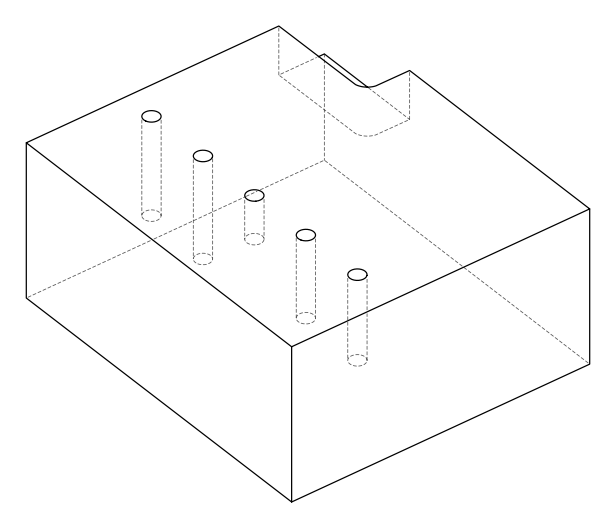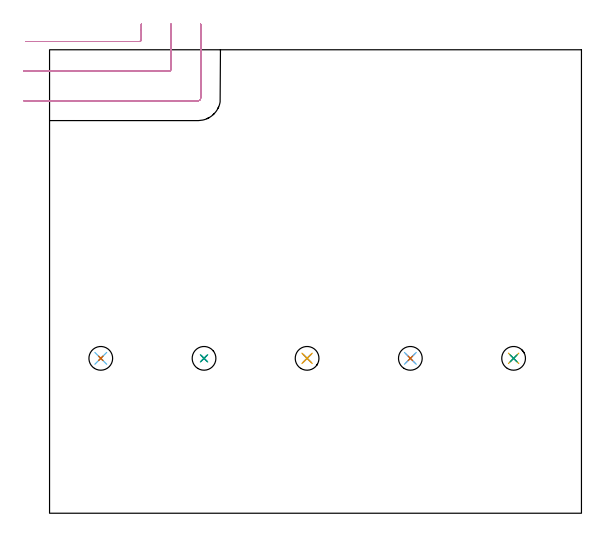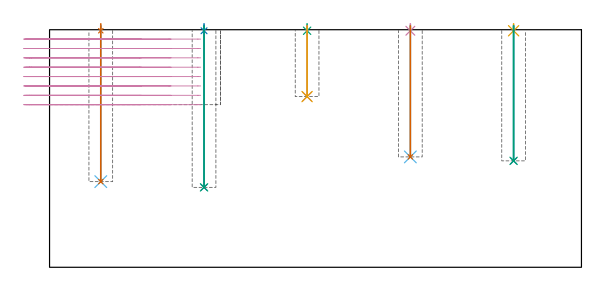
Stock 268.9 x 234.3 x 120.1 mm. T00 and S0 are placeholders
(PLAN: 16 operations, 11 tool changes, 8.1 min)
(1 SPOT_DRILL | STEP1POCKET | NXT0321_9005460120000 | 0.03 min | 2 mm3)
(2 SPOT_DRILL_1 | STEP1POCKET_1 | NXT0321_9005460120000 | 0.03 min | 1 mm3)
(3 SPOT_DRILL_2 | STEP1POCKET_2 | NXT0321_9005460120000 | 0.03 min | 1 mm3)
(4 SPOT_DRILL_3 | STEP1POCKET_3 | NXT0321_9005460120000 | 0.03 min | 1 mm3)
(5 SPOT_DRILL_4 | STEP1POCKET_4 | NXT0321_9005460120000 | 0.03 min | 1 mm3)
(6 DRILL_BLIND_HOLE_INTO_CENTER | STEP1POCKET | NXT0301_042 | 0.32 min | 2992 mm3)
(7 DRILL_TO_ENLARGE_BLIND_HOLE | STEP1POCKET | UGT0301_373 | 0.32 min | 5678 mm3)
(8 DRILL_BLIND_HOLE_INTO_CENTER_1 | STEP1POCKET_1 | NXT0301_042 | 0.33 min | 3107 mm3)
(9 DRILL_TO_ENLARGE_BLIND_HOLE_1 | STEP1POCKET_1 | UGT0301_373 | 0.33 min | 5891 mm3)
(10 DRILL_BLIND_HOLE_INTO_CENTER_2 | STEP1POCKET_2 | NXT0301_042 | 0.14 min | 1297 mm3)
(11 DRILL_TO_ENLARGE_BLIND_HOLE_2 | STEP1POCKET_2 | UGT0301_373 | 0.14 min | 2516 mm3)
(12 DRILL_BLIND_HOLE_INTO_CENTER_3 | STEP1POCKET_3 | NXT0301_042 | 0.27 min | 2501 mm3)
(13 DRILL_TO_ENLARGE_BLIND_HOLE_3 | STEP1POCKET_3 | UGT0301_373 | 0.27 min | 4759 mm3)
(14 DRILL_BLIND_HOLE_INTO_CENTER_4 | STEP1POCKET_4 | NXT0301_042 | 0.27 min | 2578 mm3)
(15 DRILL_TO_ENLARGE_BLIND_HOLE_4 | STEP1POCKET_4 | UGT0301_373 | 0.27 min | 4905 mm3)
(16 MILL_CORNER_NOTCH_RECTANGULAR | CORNER_NOTCH_RECTANGULAR | UGT0201_094 | Follow Part, ap 5, ae 75% | 5.29 min | 116176 mm3)
(TOOL NXT0321_9005460120000 | NC Spot Drill, 142deg, 12mm, Carbide, Uncoated | D12 PA142 FL30 Z2)
(TOOL NXT0301_042 | Carbide Drill 7.1mm [860.1-0710-057A1-MM 2214] | D7.1 PA140 FL85 Z2)
(TOOL UGT0301_373 | Twist Drill Flat Bottom 12 mm | D12 PA180 FL101 Z2)
(TOOL UGT0201_094 | End mill 20 mm | D20 FL38 Z4)
(OP 1 SPOT_DRILL)
G17 G21 G94 G90
T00 M6
G54
G17 G0 G90 X25.9 Y78.3 S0 M3
G43 Z130.1 H0
G94 G81 G98 Z119.575 F250. R123.1
G80
M5
M2
(OP 2 SPOT_DRILL_1)
G17 G21 G94 G90
T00 M6
G54
G17 G0 G90 X78.1 Y78.3 S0 M3
G43 Z130.1 H0
G94 G81 G98 Z119.575 F250. R123.1
G80
M5
M2
(OP 3 SPOT_DRILL_2)
G17 G21 G94 G90
T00 M6
G54
G17 G0 G90 X130.2 Y78.3 S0 M3
G43 Z130.1 H0
G94 G81 G98 Z119.575 F250. R123.1
G80
M5
M2
(OP 4 SPOT_DRILL_3)
G17 G21 G94 G90
T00 M6
G54
G17 G0 G90 X182.4 Y78.3 S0 M3
G43 Z130.1 H0
G94 G81 G98 Z119.575 F250. R123.1
G80
M5
M2
(OP 5 SPOT_DRILL_4)
G17 G21 G94 G90
T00 M6
G54
G17 G0 G90 X234.6 Y78.3 S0 M3
G43 Z130.1 H0
G94 G81 G98 Z119.575 F250. R123.1
G80
M5
M2
(OP 6 DRILL_BLIND_HOLE_INTO_CENTER)
G17 G21 G94 G90
T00 M6
G54
G17 G0 G90 X25.9 Y78.3 S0 M3
G43 Z130.1 H1
G94 G81 G98 Z43.3 F250. R122.1
G80
M5
M2
(OP 7 DRILL_TO_ENLARGE_BLIND_HOLE)
G17 G21 G94 G90
T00 M6
G54
G17 G0 G90 X25.9 Y78.3 S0 M3
G43 Z130.1 H0
G94 G73 G98 Z43.3 F250. Q10.971 R122.1
G80
M5
M2
(OP 8 DRILL_BLIND_HOLE_INTO_CENTER_1)
G17 G21 G94 G90
T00 M6
G54
G17 G0 G90 X78.1 Y78.3 S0 M3
G43 Z130.1 H1
G94 G81 G98 Z40.4 F250. R122.1
G80
M5
M2
(OP 9 DRILL_TO_ENLARGE_BLIND_HOLE_1)
G17 G21 G94 G90
T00 M6
G54
G17 G0 G90 X78.1 Y78.3 S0 M3
G43 Z130.1 H0
G94 G73 G98 Z40.4 F250. Q11.386 R122.1
G80
M5
M2
(OP 10 DRILL_BLIND_HOLE_INTO_CENTER_2)
G17 G21 G94 G90
T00 M6
G54
G17 G0 G90 X130.2 Y78.3 S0 M3
G43 Z130.1 H1
G94 G81 G98 Z86.3 F250. R122.1
G80
M5
M2
(OP 11 DRILL_TO_ENLARGE_BLIND_HOLE_2)
G17 G21 G94 G90
T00 M6
G54
G17 G0 G90 X130.2 Y78.3 S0 M3
G43 Z130.1 H0
G94 G73 G98 Z86.3 F250. Q11.267 R122.1
G80
M5
M2
(OP 12 DRILL_BLIND_HOLE_INTO_CENTER_3)
G17 G21 G94 G90
T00 M6
G54
G17 G0 G90 X182.4 Y78.3 S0 M3
G43 Z130.1 H1
G94 G81 G98 Z55.8 F250. R122.1
G80
M5
M2
(OP 13 DRILL_TO_ENLARGE_BLIND_HOLE_3)
G17 G21 G94 G90
T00 M6
G54
G17 G0 G90 X182.4 Y78.3 S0 M3
G43 Z130.1 H0
G94 G73 G98 Z55.8 F250. Q10.717 R122.1
G80
M5
M2
(OP 14 DRILL_BLIND_HOLE_INTO_CENTER_4)
G17 G21 G94 G90
T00 M6
G54
G17 G0 G90 X234.6 Y78.3 S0 M3
G43 Z130.1 H1
G94 G81 G98 Z53.8 F250. R122.1
G80
M5
M2
(OP 15 DRILL_TO_ENLARGE_BLIND_HOLE_4)
G17 G21 G94 G90
T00 M6
G54
G17 G0 G90 X234.6 Y78.3 S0 M3
G43 Z130.1 H0
G94 G73 G98 Z53.8 F250. Q11.05 R122.1
G80
M5
M2
(OP 16 MILL_CORNER_NOTCH_RECTANGULAR)
G17 G21 G94 G90
T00 M6
G54
G17 G0 G90 X-12.075 Y238.5 S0 M3
G43 Z130.1 H0
Z115.362
G94 G1 X-9.075 F250.
X45.404 F500.
G3 X46.4 Y239.496 R1.
G1 Y244.3
Y247.3 F250.
G0 Z130.1
X-13. Y223.5
Z115.362
G1 X-10.
X60.404 F500.
G3 X61.4 Y224.496 R1.
G1 Y244.3
Y247.3 F250.
G0 Z130.1
X-13. Y208.5
Z115.362
G1 X-10.
X75. F500.
G3 X76.4 Y209.9 R1.4
G1 Y244.3
Y247.3 F250.
G0 Z130.1
X-12.075 Y238.5
Z110.625
G1 X-9.075
X45.404 F500.
G3 X46.4 Y239.496 R1.
G1 Y244.3
Y247.3 F250.
G0 Z130.1
X-13. Y223.5
Z110.625
G1 X-10.
X60.404 F500.
G3 X61.4 Y224.496 R1.
G1 Y244.3
Y247.3 F250.
G0 Z130.1
X-13. Y208.5
Z110.625
G1 X-10.
X75. F500.
G3 X76.4 Y209.9 R1.4
G1 Y244.3
Y247.3 F250.
G0 Z130.1
X-12.075 Y238.5
Z105.887
G1 X-9.075
X45.404 F500.
G3 X46.4 Y239.496 R1.
G1 Y244.3
Y247.3 F250.
G0 Z130.1
X-13. Y223.5
Z105.887
G1 X-10.
X60.404 F500.
G3 X61.4 Y224.496 R1.
G1 Y244.3
Y247.3 F250.
G0 Z130.1
X-13. Y208.5
Z105.887
G1 X-10.
X75. F500.
G3 X76.4 Y209.9 R1.4
G1 Y244.3
Y247.3 F250.
G0 Z130.1
X-12.075 Y238.5
Z101.15
G1 X-9.075
X45.404 F500.
G3 X46.4 Y239.496 R1.
G1 Y244.3
Y247.3 F250.
G0 Z130.1
X-13. Y223.5
Z101.15
G1 X-10.
X60.404 F500.
G3 X61.4 Y224.496 R1.
G1 Y244.3
Y247.3 F250.
G0 Z130.1
X-13. Y208.5
Z101.15
G1 X-10.
X75. F500.
G3 X76.4 Y209.9 R1.4
G1 Y244.3
Y247.3 F250.
G0 Z130.1
X-12.075 Y238.5
Z96.412
G1 X-9.075
X45.404 F500.
G3 X46.4 Y239.496 R1.
G1 Y244.3
Y247.3 F250.
G0 Z130.1
X-13. Y223.5
Z96.412
G1 X-10.
X60.404 F500.
G3 X61.4 Y224.496 R1.
G1 Y244.3
Y247.3 F250.
G0 Z130.1
X-13. Y208.5
Z96.412
G1 X-10.
X75. F500.
G3 X76.4 Y209.9 R1.4
G1 Y244.3
Y247.3 F250.
G0 Z130.1
X-12.075 Y238.5
Z91.675
G1 X-9.075
X45.404 F500.
G3 X46.4 Y239.496 R1.
G1 Y244.3
Y247.3 F250.
G0 Z130.1
X-13. Y223.5
Z91.675
G1 X-10.
X60.404 F500.
G3 X61.4 Y224.496 R1.
G1 Y244.3
Y247.3 F250.
G0 Z130.1
X-13. Y208.5
Z91.675
G1 X-10.
X75. F500.
G3 X76.4 Y209.9 R1.4
G1 Y244.3
Y247.3 F250.
G0 Z130.1
X-12.075 Y238.5
Z86.937
G1 X-9.075
X45.404 F500.
G3 X46.4 Y239.496 R1.
G1 Y244.3
Y247.3 F250.
G0 Z130.1
X-13. Y223.5
Z86.937
G1 X-10.
X60.404 F500.
G3 X61.4 Y224.496 R1.
G1 Y244.3
Y247.3 F250.
G0 Z130.1
X-13. Y208.5
Z86.937
G1 X-10.
X75. F500.
G3 X76.4 Y209.9 R1.4
G1 Y244.3
Y247.3 F250.
G0 Z130.1
X-12.075 Y238.5
Z82.2
G1 X-9.075
X45.404 F500.
G3 X46.4 Y239.496 R1.
G1 Y244.3
Y247.3 F250.
G0 Z130.1
X-13. Y223.5
Z82.2
G1 X-10.
X60.404 F500.
G3 X61.4 Y224.496 R1.
G1 Y244.3
Y247.3 F250.
G0 Z130.1
X-13. Y208.5
Z82.2
G1 X-10.
X75. F500.
G3 X76.4 Y209.9 R1.4
G1 Y244.3
Y247.3 F250.
G0 Z130.1
M5
M2
